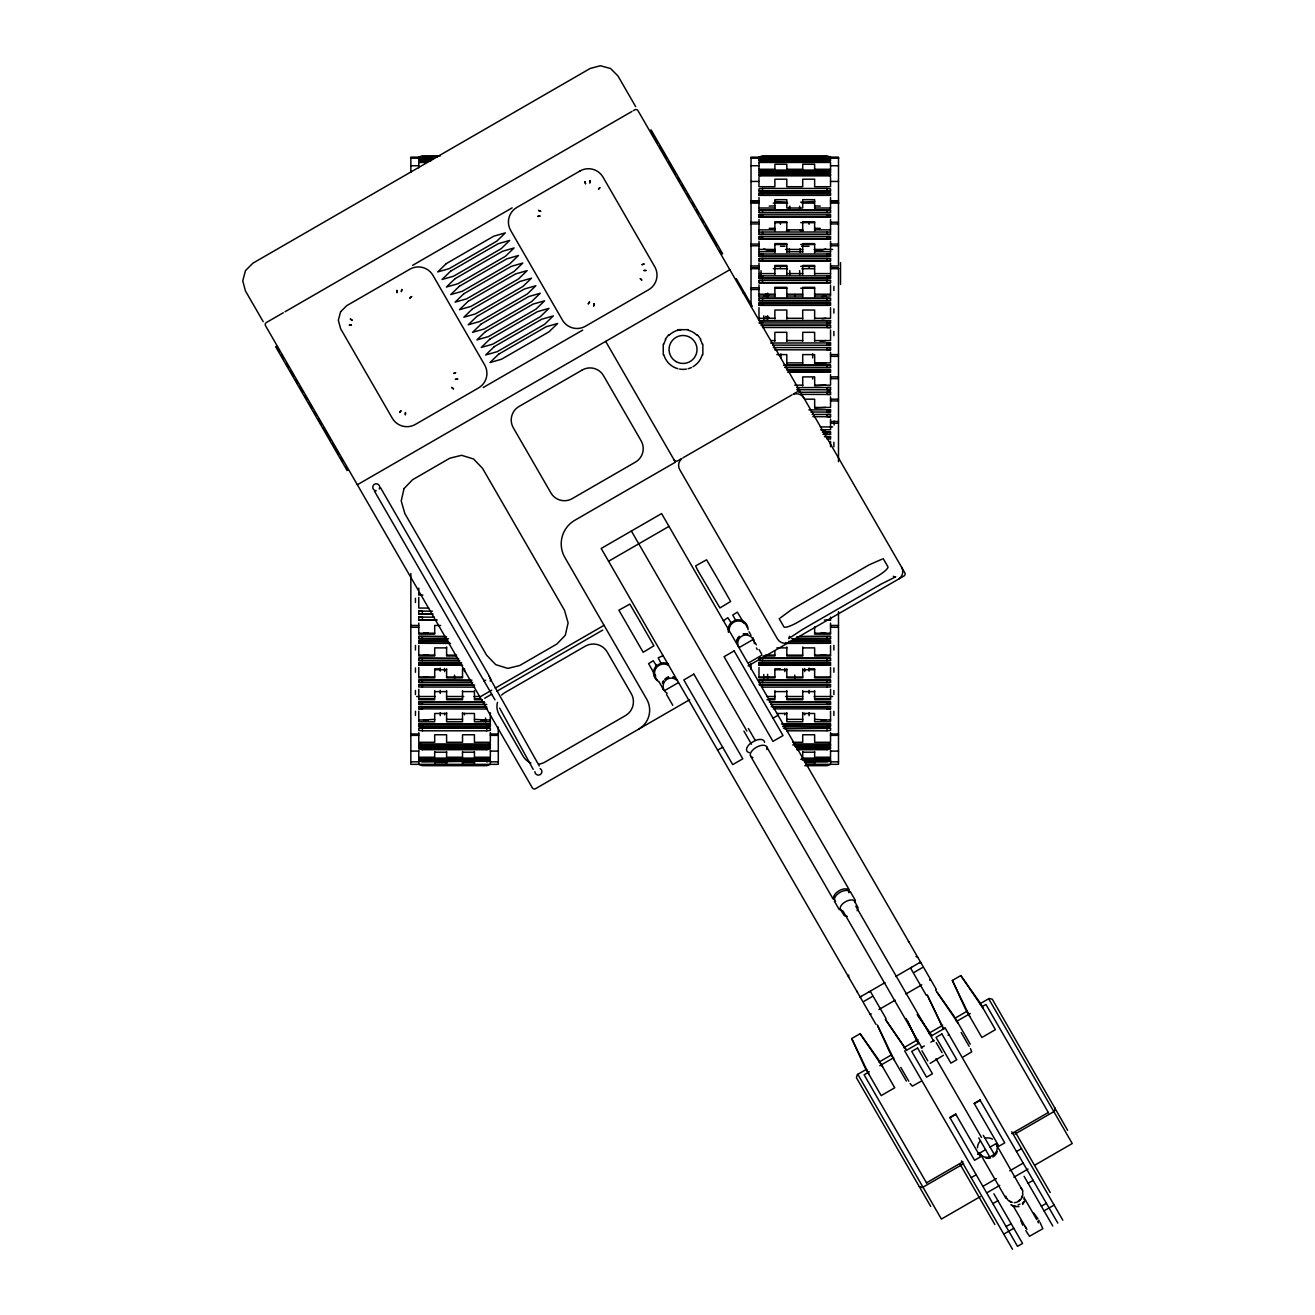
<?xml version="1.0" encoding="UTF-8"?>
<svg xmlns="http://www.w3.org/2000/svg" width="1315" height="1315" viewBox="0 0 1315 1315"><rect width="100%" height="100%" fill="white"/><g stroke="black" fill="none" stroke-linecap="round" stroke-linejoin="round"><path stroke-width="1.5" d="M860.355 997.362L861.161 996.408M880.13 1008.375L879.341 1009.328M930.478 979.313L929.689 980.267M663.237 344.152L663.237 354.771M702.851 354.771L702.851 344.152M943.43 1055.288L930.1 1063.391M789.559 637.101L788.671 638.613L802.397 629.523L881.001 584.156L895.712 576.808L893.986 576.825M1024.812 1200.858L1022.659 1204.474M857.15 910.72L858.07 907.777L854.651 901.301M774.88 205.896L769.242 206.077M774.831 228.284L769.242 228.366M774.831 250.573L769.242 250.655L763.752 248.995M665.291 339.221L668.546 334.963M1022.38 1203.439L1023.875 1201.532M948.986 1034.626L948.033 1035.283M1020.867 1220.599L1022.708 1225.218M780.272 617.935L791.499 609.667L869.248 564.776L882.02 559.187M658.503 681.499A10.01 9.978 -30 0 1 656.448 665.785L660.935 663.187A10.01 9.978 -30 0 1 668.53 664.174M997.017 1144.97A10.01 9.649 -30 0 1 994.288 1154.406L989.8 1157.003A10.01 9.649 -30 0 1 978.722 1152.647M774.831 341.259L774.88 332.317L786.814 332.317L786.814 341.374M474.436 719.354L485.564 719.979M814.643 719.354L825.771 719.979M911.492 967.347L910.703 968.3L926.286 995.323M283.284 312.756L266.37 322.52A2.318 2.318 0 0 0 265.515 325.693L532.345 787.866A2.318 2.318 0 0 0 535.517 788.704L689.635 699.728M284.993 311.77L631.956 111.446M633.37 110.641L634.816 109.802A2.318 2.318 0 0 1 637.989 110.657L904.819 572.814A2.318 2.318 0 0 1 903.98 575.986L748.087 665.982M412.647 265.318L512.127 207.869M276.397 346.272L275.64 346.7L347.127 470.523L347.883 470.096L345.829 466.562M650.366 130.349L651.122 129.922L722.625 253.729L721.869 254.173L719.815 250.639M483.213 387.531L582.693 330.098M357.351 484.758L729.825 269.707M743.271 292.982L744.569 292.916M681.482 458.688L677.932 460.743A2.909 2.909 0 0 1 673.954 459.675M682.962 457.834L792.024 394.878M793.504 394.023L797.054 391.969A2.909 2.909 0 0 0 798.123 387.991M608.582 561.258L668.973 526.394M494.982 699.876L484.15 681.121L485.695 680.217M489.755 677.882L539.265 765.922M479.893 696.999L491.728 690.161M495.245 688.123L604.045 625.315M484.643 698.265L491.695 694.205M496.988 691.148L602.763 630.082M664.995 690.375L677.965 682.88M739.622 647.292L752.591 639.797M748.613 662.859L761.582 655.363M717.628 750.142L722.658 747.232M772.99 718.171L778.036 715.278M860.141 997L885.011 982.634M895.679 976.486L920.549 962.12M863.988 1001.323L872.042 996.671M914.32 972.262L922.374 967.61M879.176 1009.427L895.153 1000.189M905.821 994.041L921.799 984.803M851.693 1038.571L860.109 1033.705L878.321 1059.331L894.742 1087.768L881.198 1095.592L864.777 1067.139L851.693 1038.571L869.018 1074.486M952.356 980.448L960.788 975.582L978.985 1001.208L995.406 1029.645L981.878 1037.469L965.44 1009.016L952.356 980.448L969.697 1016.38M866.651 1069.21L857.298 1074.602L856.394 1077.692L930.724 1206.414M879.028 1062.06L891.406 1054.909M903.783 1047.759L917.936 1039.59M928.554 1033.475L942.691 1025.305M955.068 1018.155L967.462 1011.005M979.839 1003.855L989.176 998.463L992.299 999.219L1067.632 1130.325M869.33 1071.774L864.103 1074.782L926.681 1183.155M879.768 1065.742L893.69 1057.704M907.613 1049.666L918.067 1043.633M931.99 1035.595L944.17 1028.56M956.35 1021.525L970.273 1013.487M982.469 1006.452L985.938 1004.446L1048.515 1112.819M921.092 1047.792L924.346 1045.918M930.823 1042.187L934.061 1040.313M920.944 1081.357L912.298 1086.157L910.079 1083.478M963.221 1056.948L971.703 1051.869L970.486 1048.597M950.005 1117.75L955.874 1114.364M974.333 1103.696L980.201 1100.31M926.483 1182.826L963.04 1161.72M1011.761 1133.596L1048.318 1112.49M977.538 1154.323L985.576 1149.688M990.064 1147.091L996.491 1143.376M963.648 1163.709L922.473 1187.478L919.267 1186.59M1014.933 1134.089L1054.351 1111.339L1055.172 1108.118M971.177 1177.665L976.207 1174.755M1016.479 1151.513L1021.508 1148.603M982.897 1186.36L996.326 1178.602M1009.739 1170.86L1023.169 1163.101M980.3 1196.617L941.392 1219.071L857.807 1074.306M987.368 1192.524L999.745 1185.374M1013.898 1177.204L1028.051 1169.051M1035.119 1164.959L1072.251 1143.524L988.683 998.759M992.858 1203.603L997.888 1200.694M1028.083 1183.253L1033.13 1180.36M1006.123 1226.566L1011.153 1223.673M1041.349 1206.233L1046.378 1203.324M1003.789 1234.144L1013.816 1228.276M1044.011 1210.836L1054.12 1205.082M764.59 742.4A10.01 5.129 -30 0 0 755.32 740.509L750.832 743.09A10.01 5.129 -30 0 0 749.336 752.64M919.547 962.695L920.763 962.498M869.199 991.757L870.431 991.559L886.031 1018.566M871.286 1013.98L870.07 1014.177M432.421 158.605L422.362 158.605L418.778 160.677L422.362 159.394L432.421 159.394M430.416 160.381L422.362 160.381L418.778 162.452L428.394 161.186M758.985 160.677L762.569 159.394L826.971 159.394L830.538 160.677L826.971 158.605L762.569 158.605L758.985 160.677L830.538 160.677M758.985 162.452L762.569 161.186L826.971 161.186L830.538 162.452L826.971 160.381L762.569 160.381L758.985 162.452L830.538 162.452M418.778 758.114L422.362 759.38L486.764 759.38L490.347 758.114L486.764 760.185L422.362 760.185L418.778 758.114L490.347 758.114M418.778 759.889L422.362 761.155L486.764 761.155L490.347 759.889L490.347 764.344L486.764 765.675L422.362 765.675L418.778 764.344L418.778 759.889L490.347 759.889M800.802 759.38L826.971 759.38L830.538 758.114L826.971 760.185L802.808 760.185M804.829 761.155L826.971 761.155L830.538 759.889L830.538 764.344L826.971 765.675L804.829 765.675M486.764 761.96L490.347 760.777L418.778 760.777L422.362 761.96L486.764 761.155M804.829 761.96L826.971 761.96L830.538 760.777L803.958 760.777M825.771 248.995L820.281 250.655L814.692 250.573M758.985 172.577L762.569 171.558L826.971 171.558L830.538 172.577L830.538 170.934L826.971 170.079L762.569 170.079L758.985 170.934L758.985 172.577L830.538 172.577M758.985 175.865L762.569 174.846L826.971 174.846L830.538 175.865L830.538 174.221L826.971 173.366L762.569 173.366L758.985 174.221L758.985 175.865L830.538 175.865M418.778 743.928L422.362 744.947L486.764 744.947L490.347 743.928L490.347 745.572L486.764 746.427L422.362 746.427L418.778 745.572L418.778 743.928L490.347 743.928M418.778 747.216L422.362 748.235L486.764 748.235L490.347 747.216L490.347 748.86L486.764 749.714L422.362 749.714L418.778 748.86L418.778 747.216L490.347 747.216M792.748 744.947L826.971 744.947L830.538 743.928L830.538 745.572L826.971 746.427L794.77 746.427M796.775 748.235L826.971 748.235L830.538 747.216L830.538 748.86L826.971 749.714L796.775 749.714M1033.837 1213.104L1037.93 1218.758M758.985 191.02L830.538 191.02L830.538 188.867L826.971 188.472L762.569 188.472L758.985 188.867L758.985 191.02L830.538 191.02M758.985 195.31L830.538 195.31L830.538 193.173L826.971 192.763L762.569 192.763L758.985 193.173L758.985 195.31L830.538 195.31M418.778 723.957L490.347 723.957L490.347 726.11L486.764 726.505L422.362 726.505L418.778 726.11L418.778 723.957L490.347 723.957M418.778 728.263L490.347 728.263L490.347 730.4L486.764 730.811L422.362 730.811L418.778 730.4L418.778 728.263L490.347 728.263M782.688 724.565L830.538 723.957L830.538 726.11L826.971 726.505L782.688 726.505M784.693 728.872L830.538 728.263L830.538 730.4L826.971 730.811L786.715 730.811M1018.977 1206.595L1014.769 1206.66L1011.251 1205.05M822.122 296.483L825.771 296.007M677.735 329.671L688.353 329.671M822.122 318.772L825.771 318.296M820.281 341.308L825.771 340.585M825.771 362.874L814.692 363.548L814.643 354.606L802.709 354.606L802.709 363.663M825.771 385.163L814.692 385.837L814.643 376.895L802.709 376.895L802.709 385.953M825.771 407.453L814.692 408.127L814.643 399.185L804.698 399.185M822.122 430.219L825.771 429.742M423.545 719.979L434.69 719.354M758.985 212.553L830.538 212.553L830.538 210.285L826.971 210.137L762.569 210.137L758.985 210.285L758.985 212.553L830.538 212.553M762.569 216.745L762.569 214.707L758.985 214.838L758.985 217.123L830.538 217.123L830.538 214.838L826.971 214.707L826.971 216.745M758.985 234.432L830.538 234.432L830.538 232.147L826.971 231.999L762.569 231.999L758.985 232.147L758.985 234.432L830.538 234.432M762.569 238.623L762.569 236.568L758.985 236.716L758.985 238.985L830.538 238.985L830.538 236.716L826.971 236.568L826.971 238.623M762.569 255.915L762.569 253.861L758.985 254.009L758.985 256.293L830.538 256.293L830.538 254.009L826.971 253.861L826.971 255.915M758.985 260.863L830.538 260.863L830.538 258.578L826.971 258.43L762.569 258.43L758.985 258.578L758.985 260.863L830.538 260.863M762.569 277.794L762.569 275.739L758.985 275.871L758.985 278.155L830.538 278.155L830.538 275.871L826.971 275.739L826.971 277.794M758.985 282.725L830.538 282.725L830.538 280.44L826.971 280.292L762.569 280.292L758.985 280.44L758.985 282.725L830.538 282.725M796.775 636.789L830.538 636.411L830.538 638.696L792.748 638.843M788.721 641.358L830.538 640.98L830.538 643.265L786.715 643.397M758.985 658.273L830.538 658.273L830.538 660.557L826.971 660.705L762.569 660.705L758.985 660.557L758.985 658.273L830.538 658.273M758.985 662.842L830.538 662.842L830.538 665.127L826.971 665.275L762.569 665.275L758.985 665.127L758.985 662.842L830.538 662.842M758.985 680.151L830.538 680.151L830.538 682.436L826.971 682.567L762.569 682.567L758.985 682.436L758.985 680.151L830.538 680.151M762.569 685.082L830.538 684.704L830.538 686.989L762.569 687.137L762.569 685.082L758.985 684.704L830.538 684.704M826.971 702.391L830.538 702.013L830.538 704.298L826.971 704.446L826.971 702.391L770.606 702.391M826.971 706.944L830.538 706.582L830.538 708.851L826.971 708.999L826.971 706.944L772.628 706.944M780.452 222.597L786.814 222.597M780.452 266.337L786.814 266.32M800.72 202.132L814.643 201.491M432.421 611.212L418.778 611.064L418.778 614.072L432.421 613.924M434.443 617.228L418.778 617.064L418.778 620.072L436.448 619.924M758.985 300.658L830.538 300.658L830.538 298.341L758.985 298.341L758.985 300.658L830.538 300.658M758.985 298.341L830.538 298.341M758.985 305.31L830.538 305.31L830.538 302.992L758.985 302.992L758.985 305.31L830.538 305.31M758.985 302.992L830.538 302.992M762.569 320.745L830.538 320.63L830.538 322.948L758.985 322.948L762.569 322.833L762.569 320.745L758.985 320.63L830.538 320.63M826.971 325.397L830.538 325.282L830.538 327.599L762.569 327.484L762.569 325.397L826.971 325.397L826.971 327.484L830.538 327.599M830.538 342.919L826.971 343.034L826.971 345.122L830.538 345.237L830.538 342.919L770.606 343.034M830.538 347.571L826.971 347.686L826.971 349.774L830.538 349.889L830.538 347.571L773.302 347.571M784.693 365.323L830.538 365.208L830.538 367.526L785.565 367.526M786.715 369.975L830.538 369.86L830.538 372.178L787.603 372.178M830.538 387.498L826.971 387.613L826.971 389.7L830.538 389.815L830.538 387.498L796.775 387.613M830.538 392.149L826.971 392.264L826.971 394.352L830.538 394.467L830.538 392.149L798.78 392.264M830.538 409.787L826.971 409.902L826.971 411.989L830.538 412.105L830.538 409.787L808.856 409.902M830.538 414.439L826.971 414.554L826.971 416.641L830.538 416.756L830.538 414.439L812.144 414.439M822.943 432.191L830.538 432.076L830.538 434.394L824.406 434.394M830.538 436.728L826.971 436.843L826.971 438.931L830.538 439.046L830.538 436.728L824.406 436.728M434.69 633.205L423.545 633.205M434.69 655.067L423.545 655.067M774.831 655.067L769.242 655.067M434.69 676.929L423.545 676.929M774.831 676.929L763.752 676.929M440.476 155.795L422.362 155.795L418.778 157.126L418.778 159.51M437.188 157.126L410.839 157.142L410.839 172.035M410.559 158.195L418.778 158.195M750.766 158.195L758.985 158.195M773.269 158.195L787.603 158.195M801.92 158.195L814.199 158.195M830.538 158.195L838.756 158.195M418.778 158.885L432.701 158.885M758.985 158.885L774.88 158.885M786.814 158.885L802.709 158.885M814.643 158.885L830.538 158.885M418.778 160.677L431.057 160.677M418.778 162.452L424.909 162.452M410.839 165.739L418.778 165.739M751.029 165.739L758.985 165.739M830.538 165.739L838.493 165.739M758.985 169.273L774.88 169.273M786.814 169.273L802.709 169.273M814.643 169.273L830.538 169.273M758.985 174.221L830.538 174.221M751.029 181.437L758.985 181.437M830.538 181.437L838.493 181.437M758.985 193.173L830.538 193.173M751.029 200.735L758.985 200.735M830.538 200.735L838.493 200.735M774.88 201.491L786.814 202.132M751.029 202.066L758.985 202.066M830.538 202.066L838.493 202.066M750.766 203.102L758.985 203.102M773.269 203.102L787.603 203.102M801.92 203.102L814.199 203.102M830.538 203.102L838.756 203.102M820.281 206.077L814.643 205.896M758.985 208L774.88 208M814.643 208L830.538 208M758.985 210.285L830.538 210.285M758.985 214.838L830.538 214.838M758.985 217.123L830.538 217.123M751.029 222.219L758.985 222.219M830.538 222.219L838.493 222.219M774.88 222.679L780.452 222.679M800.72 222.597L809.07 222.597M809.07 222.679L814.643 222.679M751.029 223.928L758.985 223.928M830.538 223.928L838.493 223.928M820.281 228.366L814.692 228.284M758.985 229.862L774.88 229.862M786.814 229.862L802.709 229.862M814.643 229.862L830.538 229.862M786.419 230.503L789.394 230.503M800.128 230.503L803.103 230.503M758.985 236.716L830.538 236.716M758.985 238.985L830.538 238.985M751.029 244.08L758.985 244.08M830.538 244.08L838.493 244.08M786.814 244.459L774.88 244.541M800.72 244.459L814.643 244.541M751.029 245.79L758.985 245.79M830.538 245.79L838.493 245.79M780.452 246.267L784.923 246.267M801.624 246.267L809.07 246.267M758.952 249.439L775.324 249.439M785.548 249.439L802.709 249.439M814.199 249.439L832.625 249.439M758.985 251.724L774.88 251.724M786.814 251.724L802.709 251.724M814.643 251.724L830.538 251.724M758.985 254.009L830.538 254.009M758.985 256.293L830.538 256.293M758.985 258.578L830.538 258.578M751.029 265.942L758.985 265.942M830.538 265.942L838.493 265.942L838.493 157.126L751.029 157.142L751.029 305.672M800.72 266.32L809.07 266.337M774.88 266.403L780.452 266.403M809.07 266.403L814.643 266.403M751.029 267.668L758.985 267.668M830.538 267.668L838.493 267.668L838.493 461.697M750.766 268.704L758.985 268.704M773.269 268.704L787.603 268.704M801.92 268.704L814.199 268.704M830.538 268.704L838.756 268.704M758.985 273.602L774.88 273.602M786.814 273.602L802.709 273.602M814.643 273.602L830.538 273.602M758.985 275.871L830.538 275.871M758.985 278.155L830.538 278.155M758.985 280.44L830.538 280.44M751.029 287.804L758.985 287.804M774.88 288.281L786.814 288.199M800.72 288.199L814.643 288.281M751.029 289.481L758.985 289.481M758.985 294.215L774.88 294.215M786.814 294.215L802.709 294.215M814.643 294.215L830.538 294.215M758.985 296.007L774.88 296.007M786.814 296.007L802.709 296.007M814.643 296.007L830.538 296.007L830.538 285.01M758.985 318.296L774.88 318.296M786.814 318.296L802.709 318.296M814.643 318.296L830.538 318.296L830.538 307.644M761.023 325.282L830.538 325.282M770.902 340.585L774.88 340.585M786.814 340.585L802.709 340.585M814.643 340.585L830.538 340.585L830.538 329.933M772.628 345.122L830.538 345.237M774.634 349.774L830.538 349.889M776.869 354.606L786.814 354.606L786.814 363.663M830.538 354.606L838.493 354.606M830.538 356.349L838.493 356.349M786.814 362.874L802.709 362.874M814.643 362.874L830.538 362.874L830.538 352.223M783.51 365.208L830.538 365.208M784.693 367.411L830.538 367.526M787.603 369.86L830.538 369.86M788.721 372.063L830.538 372.178M830.538 376.895L838.493 376.895M830.538 378.638L838.493 378.638M794.77 385.163L802.709 385.163M814.643 385.163L830.538 385.163L830.538 374.512M796.775 389.7L830.538 389.815M800.802 394.352L830.538 394.467M830.538 399.185L838.493 399.185M830.538 400.927L838.493 400.927M814.643 407.453L830.538 407.453L830.538 396.801M810.862 411.989L830.538 412.105M812.884 416.641L830.538 416.756M830.538 421.474L838.493 421.474M830.538 423.216L838.493 423.216M820.346 426.931L832.625 426.931M820.609 429.742L830.538 429.742L830.538 419.091M822.368 432.076L830.538 432.076M822.943 434.279L830.538 434.394M422.871 595.07L418.778 595.07L418.778 592.753M428.723 608.056L418.778 608.056L418.778 597.404M418.778 614.072L433.095 614.072M418.778 620.072L437.188 620.072M824.406 620.072L830.538 620.072L830.538 617.064M410.839 625.463L418.778 625.463M440.64 625.463L434.69 625.463L434.69 634.126L418.778 634.126L418.778 623.08M830.538 625.463L838.493 625.463M410.839 627.271L418.778 627.271M830.538 627.271L838.493 627.271M418.778 633.205L428.328 633.205M821.004 633.205L830.538 633.205M825.771 633.205L814.692 633.205M448.53 638.843L418.778 638.696L418.778 636.411L445.358 636.411M799.882 636.411L830.538 636.411M418.778 636.411L446.508 636.789M418.778 638.696L447.412 638.696M791.696 638.696L830.538 638.696M450.535 643.397L418.778 643.265L418.778 640.98L447.412 640.98M791.696 640.98L830.538 640.98M418.778 640.98L448.53 641.358M418.778 643.265L449.451 643.265M785.565 643.265L830.538 643.265M446.607 647.884L434.69 647.884L434.69 656.004L418.778 656.004L418.778 645.55M776.869 647.884L786.814 647.884M802.709 647.884L814.643 647.884L814.643 656.004L830.538 656.004L830.538 645.55M418.778 655.067L428.328 655.067M765.346 655.067L768.519 655.067M821.004 655.067L830.538 655.067M446.607 655.149L456.552 655.149M786.814 655.149L802.709 655.149M825.771 655.067L814.692 655.067M456.552 656.004L446.607 656.004L446.607 646.947M762.963 656.004L774.88 656.004L774.88 650.711M458.59 660.705L418.778 660.557L418.778 658.273L457.636 658.273M418.778 658.273L458.59 658.651M418.778 660.557L459.675 660.557M758.985 660.557L830.538 660.557M462.617 665.275L418.778 665.127L418.778 662.842L461.713 662.842M418.778 662.842L460.595 663.22M418.778 665.127L461.713 665.127M758.985 665.127L830.538 665.127M440.246 668.809L434.69 668.809L434.69 677.866L418.778 677.866L418.778 667.412M780.452 668.809L774.88 668.809L774.88 677.866L758.985 677.866L758.985 667.412M809.07 668.809L814.643 668.809L814.643 677.866L830.538 677.866L830.538 667.412M434.69 669.746L446.607 669.746M774.88 669.746L786.814 669.746M802.709 669.746L814.643 669.746M418.778 676.929L428.328 676.929M446.607 677.011L462.518 677.011M758.985 676.929L768.519 676.929M786.814 677.011L802.709 677.011M830.538 676.929L814.692 676.929M472.677 682.567L418.778 682.436L418.778 680.151L471.937 680.151M418.778 680.151L470.655 680.513M418.778 682.436L471.937 682.436M758.985 682.436L830.538 682.436M474.682 687.137L418.778 686.989L418.778 684.704L471.937 684.704M418.778 684.704L474.682 685.082M434.69 691.608L446.607 691.608M462.518 691.608L474.436 691.608M774.88 691.608L786.814 691.608M802.709 691.608L814.643 691.608M416.707 696.506L435.117 696.506M446.607 696.506L463.768 696.506M474.008 696.506L480.139 696.506M766.941 696.506L775.324 696.506M785.548 696.506L802.709 696.506M814.199 696.506L832.625 696.506M418.778 698.791L428.328 698.791M434.279 698.807L423.545 698.791M446.607 698.873L462.518 698.873M474.83 698.807L480.09 698.807M769.242 698.807L774.486 698.807M786.814 698.873L802.709 698.873M815.037 698.807L830.538 698.791M482.391 699.728L474.436 699.728L474.436 690.687M766.941 699.728L774.88 699.728L774.88 690.687M418.778 702.013L422.362 702.391L422.362 704.446L418.778 704.298L418.778 702.013L484.199 702.013M769.209 702.013L830.538 702.013M422.362 702.391L484.758 702.391M418.778 704.298L486.764 704.446M770.606 704.446L830.538 704.298M418.778 706.582L422.362 706.944L422.362 708.999L418.778 708.851L418.778 706.582L486.254 706.582M771.247 706.582L830.538 706.582M422.362 706.944L486.764 706.944L486.764 708.999L418.778 708.851M773.302 708.851L830.538 708.851M446.607 713.486L434.69 713.486L434.69 721.803L418.778 721.803L418.778 711.136M462.518 713.486L474.436 713.486L474.436 721.803L490.347 721.803M776.869 713.486L786.814 713.486M802.709 713.486L814.643 713.486L814.643 721.803L830.538 721.803L830.538 711.136M446.607 719.354L462.518 719.354M786.814 719.354L802.709 719.354M418.778 719.979L428.328 719.979M480.797 719.979L490.347 719.979M821.004 719.979L830.538 719.979M781.472 723.957L830.538 723.957M418.778 726.11L490.347 726.11M783.51 726.11L830.538 726.11M783.51 728.263L830.538 728.263M410.839 734.017L418.778 734.017M490.347 734.017L498.286 734.017M830.538 734.017L838.493 734.017M410.839 735.364L418.778 735.364M490.347 735.364L498.286 735.364M830.538 735.364L838.493 735.364M792.781 742.285L802.709 742.285L802.709 734.756L814.643 734.756L814.643 742.285L830.538 742.285L830.538 732.554M793.734 743.928L830.538 743.928M418.778 745.572L422.871 745.572M486.254 745.572L490.347 745.572M826.461 745.572L830.538 745.572M795.789 747.216L830.538 747.216M410.839 751.128L418.778 751.062M490.347 751.062L498.286 751.128M830.538 751.062L838.493 751.128M434.69 752.196L446.607 752.196M462.518 752.196L474.436 752.196M802.709 752.196L814.643 752.196M801.92 758.114L830.538 758.114M418.778 759.002L490.347 759.002M801.92 759.002L830.538 759.002M803.958 759.889L830.538 759.889M410.839 761.829L418.778 761.829M490.347 761.829L498.286 761.829M830.538 761.829L838.493 761.829M434.69 762.585L446.607 762.585M462.518 762.585L474.436 762.585M804.698 762.585L814.643 762.585M806.013 764.344L838.493 764.327L838.493 611.59M830.538 322.948L826.971 322.833L826.971 320.745M826.971 619.924L830.538 620.072M418.778 611.064L422.362 611.212L422.362 613.924M418.778 617.064L422.362 617.228L422.362 619.924M847.32 916.391L844.329 915.717L840.433 909.503M1013.454 1205.921L1015.821 1206.184M763.752 296.007L767.418 296.483M763.752 318.296L767.418 318.772M915.947 956.465L917.837 957.419M765.577 294.116L769.242 295.234M765.577 316.405L769.242 317.523M814.643 341.226L814.643 332.317L802.709 332.317L802.709 341.374M1011.153 1204.655L1012.813 1205.888M662.07 686.989L658.815 681.499M663.253 655.56L658.19 657.845L661.248 663.73M1021.015 1187.938L1022.462 1189.796M697.542 334.963L700.796 339.221M936.757 991.707L953.819 1015.739L970.24 1044.176M917.278 1014.243L931.793 1035.71M885.291 1019.174L906.627 1050.241M983.226 1008.556L960.805 975.615M937.085 992.332L958.06 1023.086M917.443 1014.95L931.793 1036.006M906.627 1050.521L885.833 1020.029M882.562 1066.679L860.141 1033.738M935.639 990.146L936.165 990.968M736.252 278.517L752.295 306.296M651.402 132.125L657.516 142.727M659.571 146.277L666.721 158.655M668.76 162.189L675.91 174.566M677.948 178.117L679.986 181.651M682.041 185.185L685.099 190.494M687.137 194.028L689.175 197.562M692.249 202.872L694.287 206.406M696.325 209.956L698.38 213.49M701.437 218.8L703.476 222.334M705.53 225.868L716.757 245.33M635.671 106.63L617.935 75.925L610.505 68.479L600.33 65.75L590.156 68.479L252.907 263.181L245.461 270.627L242.749 280.802L245.461 290.977L263.197 321.665M883.154 558.53L887.904 566.749A14.81 2.975 -30 0 1 876.48 576.792L798.287 621.946A14.81 2.975 -30 0 1 783.871 626.795L779.138 618.592M893.345 576.184L894.019 577.351M789.329 636.246L789.986 637.397M605.673 341.39L675.417 462.19L574.836 520.263A27.22 27.22 0 0 0 564.858 557.445L646.717 699.218A21.911 21.911 0 0 1 638.696 729.151M743.945 622.998L737.337 612.132L732.751 615.058L735.874 620.647M749.008 631.759L751.029 635.277M754.991 642.525L756.355 644.876M759.067 649.577L761.829 654.377M717.283 578.09L706.582 559.796L695.635 565.877L697.591 570.151M717.727 578.847L730.647 601.481L719.93 607.941L697.772 570.447M731.387 623.244L727.82 617.639L723.316 620.877M936.362 989.505L661.593 513.59L601.185 548.454L875.954 1024.385M961.183 1032.522L969.155 1046.313M1015.492 1132.396L1050.225 1192.524M1011.794 1131.788L1062.832 1220.189M944.877 1027.492L1057.802 1223.098M943.43 1028.987L927.19 994.978L927.65 995.882M435.643 156.337L436.218 157.34M1024.089 1176.317L1052.773 1226.007M766.694 746.805L849.161 889.647M850.394 891.784L855.424 900.496M996.392 1144.658L1022.955 1191.291M936.214 1042.598L942.033 1052.658M1038.817 1220.287L1039.294 1221.125M1040.001 1222.342L1042.844 1228.703L1029.514 1236.297L1025.782 1230.544M855.786 906.166L933.847 1041.349M1024.845 1198.984L1036.73 1219.547M748.399 728.51L755.32 740.509M983.258 1135.305L994.288 1154.406M631.381 531.03L746.887 731.074M936.001 1058.641L981.532 1137.508M743.912 731.107L751.49 744.208M978.771 1137.902L989.8 1157.003M843.047 911.147L922.127 1048.121M1013.125 1205.756L1025.996 1228.029M918.248 1043.518L906.117 1018.435M921.996 1050.8L927.815 1060.876M750.602 756.092L833.069 898.934M834.318 901.071L839.332 909.783M1005.975 1198.409L980.3 1153.945A9.287 8.958 -30 0 0 981.746 1155.803M410.625 170.786L411.217 171.788M993.877 1193.757L1022.56 1243.431L1017.531 1246.341L904.605 1050.751M961.462 1160.849L1012.501 1249.25M960.131 1164.35L994.847 1224.495M900.791 1067.386L908.764 1081.193M906.364 1081.062L889.943 1052.608L877.68 1025.815M639.583 620.779L629.836 604.111L618.872 610.193L643.166 652.273L653.9 645.797L639.813 621.173M655.741 664.568L653.193 660.722L648.591 663.648L655.774 676.239M655.906 664.848L656.448 665.785M666.541 694.484L672.77 705.284M380.61 487.865L489.016 675.598M374.578 491.35L482.967 679.099M277.416 348.031L279.454 351.582M281.492 355.116L283.53 358.65M286.604 363.959L288.642 367.493M290.681 371.027L293.755 376.337M295.793 379.871L297.831 383.421M299.886 386.955L302.943 392.264M304.981 395.799L307.02 399.333M309.074 402.867L312.132 408.176M314.17 411.726L316.225 415.261M318.263 418.795L321.32 424.104M323.375 427.638L330.525 440.015M332.563 443.566L338.695 454.168M340.733 457.702L342.771 461.253M499.634 708.095L533.2 769.374M877.319 1024.944L894.184 1059.956M928.374 997.362L943.677 1029.135M907.465 1020.719L918.511 1043.666M857.199 991.263L857.429 992.299M754.087 641.506L754.366 643.627M840.515 262.688L840.515 284.385M834.154 421.079L834.154 425.008M833.891 286.423L833.891 290.533M833.891 308.795L833.891 313.118M833.891 331.38L833.891 335.687M833.891 442.218L833.891 446.755M833.891 645.402L833.891 650.054M833.891 667.921L833.891 672.277M833.891 690.457L833.891 694.55M833.891 711.284L833.891 715.475M830.538 159.51L830.538 157.126L826.971 155.795L762.569 155.795L758.985 157.126L758.985 159.51M830.538 163.339L830.538 170.408M830.538 177.509L830.538 186.714L814.643 186.714L814.643 179.202L802.709 179.202L802.709 186.714L786.814 186.714L786.814 179.202L774.88 179.202L774.88 186.714L758.985 186.714L758.985 177.509M830.538 197.464L830.538 208.921M830.538 219.408L830.538 231.588M830.538 241.27L830.538 252.661M830.538 263.148L830.538 274.523M830.538 441.38L830.538 446.705M830.538 623.08L830.538 634.126L814.643 634.126L814.643 626.844M830.538 689.274L830.538 699.728L814.643 699.728L814.643 690.687M830.538 750.503L830.538 757.226L814.643 757.226L814.643 751.539M826.971 170.079L826.971 171.558M826.971 173.366L826.971 174.846M826.971 188.472L826.971 190.396M826.971 192.763L826.971 194.702M826.971 210.137L826.971 212.192M826.971 231.999L826.971 234.054M826.971 258.43L826.971 260.485M826.971 280.292L826.971 282.347M826.971 298.456L826.971 300.543M826.971 303.108L826.971 305.195M826.971 365.323L826.971 367.411M826.971 369.975L826.971 372.063M826.971 432.191L826.971 434.279M826.971 636.789L826.971 638.843M826.971 641.358L826.971 643.397M826.971 658.651L826.971 660.705M826.971 663.22L826.971 665.275M826.971 680.513L826.971 682.567M826.971 685.082L826.971 687.137M826.971 724.565L826.971 726.505M826.971 728.872L826.971 730.811M826.971 744.947L826.971 746.427M826.971 748.235L826.971 749.714M814.643 157.126L814.643 159.51M814.643 170.408L814.643 164.26L802.709 164.26L802.709 170.408M814.643 208.921L814.643 199.666L802.709 199.666L802.709 208L786.814 208L786.814 199.666L774.88 199.666L774.88 208.921M814.643 230.799L814.643 221.742L802.709 221.742L802.709 230.799M814.643 252.661L814.643 243.62L802.709 243.62L802.709 252.299M814.643 274.523L814.643 265.482L802.709 265.482L802.709 274.523M814.643 296.648L814.643 287.344L802.709 287.344L802.709 296.796M814.643 318.937L814.643 310.028L802.709 310.028L802.709 319.085M814.643 761.96L814.643 764.344M812.686 353.899L812.686 357.91M809.07 221.824L809.07 224.273M809.07 265.959L809.07 267.57M809.07 668.086L809.07 671.11M809.07 690.375L809.07 693.399M809.07 712.664L809.07 715.689M804.698 668.53L804.698 671.587M804.698 713.355L804.698 714.867M802.709 157.126L802.709 159.51M802.709 646.947L802.709 656.004L786.814 656.004L786.814 646.947M802.709 668.809L802.709 677.866L786.814 677.866L786.814 668.809M802.709 690.687L802.709 699.728L786.814 699.728L786.814 690.687M802.709 712.549L802.709 721.803L786.814 721.803L786.814 712.549M802.709 751.539L802.709 757.226M800.128 248.617L800.128 252.201M799.668 206.225L799.668 208.937M799.668 270.627L799.668 274.72M794.753 294.445L794.753 296.089M794.77 675.154L794.77 678.326M789.822 206.225L789.822 208.937M789.822 270.627L789.822 274.72M789.394 206.554L789.394 208.74M789.394 248.617L789.394 252.201M786.814 157.126L786.814 159.51M786.814 170.408L786.814 164.26L774.88 164.26L774.88 170.408M786.814 230.799L786.814 221.742L774.88 221.742L774.88 230.799M786.814 252.299L786.814 243.62L774.88 243.62L774.88 252.661M786.814 274.523L786.814 265.482L774.88 265.482L774.88 274.523M786.814 296.796L786.814 287.344L774.88 287.344L774.88 296.648M786.814 319.085L786.814 310.028L774.88 310.028L774.88 318.937M784.825 668.53L784.825 671.587M784.825 713.355L784.825 714.867M780.88 353.899L780.88 357.91M780.452 221.824L780.452 224.273M780.452 265.959L780.452 267.57M774.88 157.126L774.88 159.51M767.631 293.146L767.631 297.256M767.631 315.682L767.631 319.775M767.631 674.332L767.631 678.441M763.752 315.863L763.752 319.89M763.752 674.496L763.752 678.54M762.569 170.079L762.569 171.558M762.569 173.366L762.569 174.846M762.569 188.472L762.569 190.396M762.569 192.763L762.569 194.702M762.569 210.137L762.569 212.192M762.569 231.999L762.569 234.054M762.569 258.43L762.569 260.485M762.569 280.292L762.569 282.347M762.569 298.456L762.569 300.543M762.569 303.108L762.569 305.195M762.569 658.651L762.569 660.705M762.569 663.22L762.569 665.275M762.569 680.513L762.569 682.567M761.007 270.627L761.007 274.588M758.985 163.339L758.985 170.408M758.985 197.464L758.985 208.921M758.985 219.408L758.985 231.588M758.985 241.27L758.985 252.661M758.985 263.148L758.985 274.539M758.985 285.01L758.985 296.828M758.985 307.644L758.985 319.118M751.029 663.549L751.029 669.286M498.286 727.096L498.286 764.344L410.839 764.344L410.839 573.471M490.347 712.746L490.347 722.182M490.347 732.554L490.347 742.285L474.436 742.285L474.436 734.756L462.518 734.756L462.518 742.285L446.607 742.285L446.607 734.756L434.69 734.756L434.69 742.285L418.778 742.285L418.778 732.554M490.347 750.503L490.347 757.226L474.436 757.226L474.436 751.539M486.764 724.565L486.764 726.505M486.764 728.872L486.764 730.811M486.764 744.947L486.764 746.427M486.764 748.235L486.764 749.714M485.564 718.023L485.564 721.754M474.436 761.96L474.436 764.344M464.507 668.645L464.507 671.587M464.507 713.355L464.507 714.867M462.518 668.809L462.518 677.866L446.607 677.866L446.607 668.809M462.518 690.687L462.518 699.728L446.607 699.728L446.607 690.687M462.518 712.549L462.518 721.803L446.607 721.803L446.607 712.549M462.518 751.539L462.518 757.226L446.607 757.226L446.607 751.539M462.518 761.96L462.518 764.344M454.563 675.154L454.563 678.326M446.607 761.96L446.607 764.344M444.618 668.53L444.618 671.587M444.618 713.355L444.618 714.867M440.246 668.086L440.246 671.11M440.246 690.375L440.246 693.399M440.246 712.664L440.246 715.689M434.69 690.687L434.69 699.728L418.778 699.728L418.778 689.274M434.69 751.539L434.69 757.226L418.778 757.226L418.778 750.503M434.69 761.96L434.69 764.344M422.362 636.789L422.362 638.843M422.362 641.358L422.362 643.397M422.362 658.651L422.362 660.705M422.362 663.22L422.362 665.275M422.362 680.513L422.362 682.567M422.362 685.082L422.362 687.137M422.362 724.565L422.362 726.505M422.362 728.872L422.362 730.811M422.362 744.947L422.362 746.427M422.362 748.235L422.362 749.714M418.778 163.339L418.778 167.876M418.778 588.101L418.778 590.419M415.441 598.292L415.441 602.5M415.441 645.402L415.441 650.054M415.441 667.921L415.441 672.277M415.441 690.457L415.441 694.55M415.441 711.284L415.441 715.475M834.68 899.674A8.564 4.389 -30 0 1 840.071 890.222A8.564 4.389 -30 0 1 848.8 892.754M752.87 757.539A9.287 4.75 -30 0 1 756.273 747.331A9.287 4.75 -30 0 1 766.809 749.484M842.438 910.785A8.202 4.208 -30 0 1 844.526 902.337A8.202 4.208 -30 0 1 854.947 902.386M835.6 901.285A8.564 4.389 -30 0 1 834.778 900.446M834.466 899.312A8.564 4.389 -30 0 1 840.992 891.833A8.564 4.389 -30 0 1 849.621 891.882M748.136 629.737A10.01 9.978 -30 0 0 735.562 620.105L731.074 622.685A10.01 9.978 -30 0 0 728.477 632.351M736.795 642.279A8.564 8.548 -30 0 1 739.309 636.23M747.594 634.011A8.564 8.548 -30 0 0 743.156 634.011A8.564 8.548 -30 0 1 747.676 634.142M752.788 637.989A8.564 8.548 -30 0 1 753.643 640.043M729.118 630.214A9.287 9.271 -30 0 1 747.364 627.797M738.783 647.292A8.202 8.186 -30 0 1 742.761 635.622A8.202 8.186 -30 0 1 753.824 641.046M737.173 640.191A8.564 8.548 -30 0 1 738.027 638.137M752.87 638.12A8.564 8.548 -30 0 1 753.725 640.175M756.454 647.95A6.772 6.756 -30 0 1 757.128 649.577M663.319 689.635A8.564 8.548 -30 0 1 662.464 687.581M662.464 683.143A8.564 8.548 -30 0 1 663.335 681.088M664.7 679.313A8.564 8.548 -30 0 1 668.53 677.094M672.968 677.094A8.564 8.548 -30 0 1 675.022 677.948M657.204 679.855A9.287 9.271 -30 0 1 668.431 665.259M667.165 693.367A8.202 8.186 -30 0 1 664.765 681.285A8.202 8.186 -30 0 1 677.077 680.463M663.401 689.767A8.564 8.548 -30 0 1 662.546 687.712M662.546 683.29A8.564 8.548 -30 0 1 663.401 681.219M666.541 678.08A8.564 8.548 -30 0 1 668.612 677.225M673.05 677.225A8.564 8.548 -30 0 1 675.105 678.08M977.472 1147.798A10.01 9.649 -30 0 1 980.48 1140.861M984.968 1138.28A10.01 9.649 -30 0 1 992.48 1139.119M1022.232 1195.877A8.564 8.252 -30 0 1 1021.361 1197.899M1019.98 1199.658A8.564 8.252 -30 0 1 1018.205 1201.006M1011.745 1201.943A8.564 8.252 -30 0 1 1009.706 1201.137M1006.649 1198.146A8.564 8.252 -30 0 1 1005.843 1196.14M997.214 1151.496A9.287 8.958 -30 0 1 992.825 1157.052M990.59 1157.989A9.287 8.958 -30 0 1 985.823 1158.071M1024.155 1197.11A8.202 7.906 -30 0 1 1023.843 1199.181M1019.98 1204.08A8.202 7.906 -30 0 1 1018.007 1204.918M1022.593 1192.064A8.564 8.252 -30 0 1 1014.227 1202.683M1012.04 1202.436A8.564 8.252 -30 0 1 1006.945 1198.639M1027.031 1229.377A6.772 6.526 -30 0 1 1025.355 1226.468M1037.716 1221.273A6.772 6.526 -30 0 1 1038.357 1222.851M848.767 977.275A2.318 2.17 -30 0 1 848.832 975.073M908.353 941.622A2.318 2.17 -30 0 1 909.158 942.395M702.276 354.623A19.922 19.922 0 0 1 693.005 366.704M691.46 367.51A19.922 19.922 0 0 1 688.189 368.693M686.512 369.071A19.922 19.922 0 0 1 679.576 369.071M677.882 368.693A19.922 19.922 0 0 1 663.812 354.623M663.812 344.316A19.922 19.922 0 0 1 665.801 339.5M668.957 335.391A19.922 19.922 0 0 1 681.318 329.621M688.189 330.229A19.922 19.922 0 0 1 697.131 335.391M700.287 339.5A19.922 19.922 0 0 1 702.276 344.316M539.134 764.048A16.092 16.092 0 0 0 545.067 762.026L625.381 715.656A16.092 16.092 0 0 0 631.282 693.679L607.251 652.076A16.092 16.092 0 0 0 585.274 646.191L504.96 692.561A16.092 16.092 0 0 0 501.623 695.109M530.865 762.963A16.092 16.092 0 0 1 523.091 756.141L499.075 714.538A16.092 16.092 0 0 1 497.464 702.325M376.254 490.758A3.485 3.485 0 0 1 372.819 486.665A3.485 3.485 0 0 1 377.438 483.986A3.485 3.485 0 0 1 379.279 489.016M484.15 681.121A3.485 3.485 0 0 1 483.673 679.378M488.901 676.354A3.485 3.485 0 0 1 490.183 681.121M540.153 768.601A3.485 3.485 0 0 1 540.153 774.634A3.485 3.485 0 0 1 534.909 771.609M789.378 642.147A8.728 8.728 0 0 1 777.461 638.942L679.773 469.751A8.712 8.712 0 0 1 681.729 458.688M901.613 567.258A8.728 8.728 0 0 1 898.441 579.192M793.389 394.237A8.712 8.712 0 0 1 803.925 398.067M812.686 377.98A8.054 8.054 0 0 1 812.604 379.032M405.464 412.598L405.349 414.652L405.464 412.598M589.991 180.763L589.876 182.818L589.991 180.763M457.636 379.114L455.45 379.345L457.636 379.114M538.575 210.433L540.629 211.255L538.575 210.433M594.018 303.732L593.706 305.902L594.018 303.732M401.798 289.464L401.322 291.667L401.831 289.596M404.034 488.588L401.223 500.966L404.856 513.573L486.632 655.199L495.739 664.65L507.853 668.398L519.77 665.472L556.804 644.087L565.302 635.244L568.113 622.866L564.48 610.259L482.539 468.321L473.564 459.001L461.598 455.302L449.845 458.195L412.548 479.745L404.034 488.588M340.601 311.803L338.333 320.235L340.601 328.668L392.314 418.252A16.865 16.865 0 0 0 415.343 424.433L478.496 387.974A16.865 16.865 0 0 0 484.66 364.945L432.947 275.345A16.865 16.865 0 0 0 409.918 269.18L346.766 305.639L340.601 311.803M646.027 270.463L644.005 270.479L646.027 270.463M400.927 410.822L399.76 412.417L400.927 410.822M350.382 319.052L352.075 320.12L350.382 319.052M589.482 301.957L588.315 303.798L589.482 301.957M599.837 187.733L598.522 189.13L599.837 187.733M446.295 263.608L437.681 271.942L449.204 268.638L496.741 241.204L505.355 232.87L493.832 236.158L446.295 263.608M450.651 271.153L442.037 279.487L453.56 276.199L501.097 248.749L509.71 240.415L498.204 243.719L450.651 271.153M455.006 278.714L446.393 287.048L457.916 283.744L505.453 256.293L514.083 247.96L502.56 251.264L455.006 278.714M459.379 286.259L450.766 294.593L462.272 291.289L509.826 263.838L518.439 255.521L506.916 258.808L459.379 286.259M463.735 293.804L455.122 302.138L466.644 298.85L514.181 271.4L522.795 263.066L511.272 266.37L463.735 293.804M468.091 301.365L459.477 309.683L471 306.395L518.537 278.944L527.151 270.611L515.628 273.914L468.091 301.365M472.447 308.91L463.833 317.244L475.356 313.94L522.893 286.489L531.507 278.172L519.984 281.459L472.447 308.91M476.803 316.455L468.189 324.789L479.712 321.501L527.249 294.05L535.863 285.717L524.356 289.021L476.803 316.455M481.175 324.016L472.562 332.333L484.068 329.046L531.622 301.595L540.235 293.261L528.712 296.565L481.175 324.016M485.531 331.561L476.918 339.895L488.44 336.591L535.978 309.14L544.591 300.823L533.068 304.11L485.531 331.561M489.887 339.106L481.274 347.439L492.796 344.152L540.334 316.701L548.947 308.368L537.424 311.671L489.887 339.106M494.243 346.667L485.63 354.984L497.152 351.697L544.689 324.246L553.303 315.912L541.78 319.216L494.243 346.667M498.599 354.212L489.985 362.546L501.508 359.242L549.045 331.791L557.659 323.474L546.152 326.761L498.599 354.212M411.595 296.582L409.968 297.995L411.595 296.582M641.72 280.046L640.323 278.632L641.72 280.046M579.997 170.983L516.861 207.441A16.865 16.865 0 0 0 510.68 230.47L562.409 320.055A16.865 16.865 0 0 0 585.438 326.235L648.574 289.777A16.865 16.865 0 0 0 654.755 266.748L603.026 177.147A16.865 16.865 0 0 0 579.997 170.983M582.266 369.992L519.014 406.499A15.583 15.583 0 0 0 513.31 427.786L550.919 492.928A15.583 15.583 0 0 0 572.206 498.632L635.457 462.107A15.583 15.583 0 0 0 641.145 440.837L603.536 375.696A15.583 15.583 0 0 0 582.266 369.992M693.876 674.135L683.816 679.954L732.702 764.623L742.778 758.821L693.876 674.135M734.148 650.892L724.072 656.695L772.973 741.381L783.033 735.562L734.148 650.892M917.574 1048.039L911.706 1051.425L926.565 1077.166L932.45 1073.78L917.574 1048.039M941.902 1033.985L936.033 1037.387L950.909 1063.128L956.778 1059.742L941.902 1033.985M955.676 1114.035L949.808 1117.421L974.563 1160.29L980.431 1156.904L955.676 1114.035M980.004 1099.981L974.136 1103.367L998.89 1146.253L1004.759 1142.867L980.004 1099.981M584.994 181.782L585.52 183.706L584.994 181.782M455.565 372.687L453.576 373.509L455.598 372.819M643.972 264.019L642.131 264.644L643.972 264.019M539.89 216.071L537.753 216.4L539.89 216.071M351.335 324.92L349.379 325.15L351.335 324.92M396.768 290.483L396.966 292.555L396.768 290.483M453.461 388.813L451.768 387.498L453.461 388.813M676.058 361.576A13.972 13.972 0 0 0 697.016 349.461A13.972 13.972 0 0 0 676.058 337.363A13.972 13.972 0 0 0 676.058 361.576"/></g></svg>
